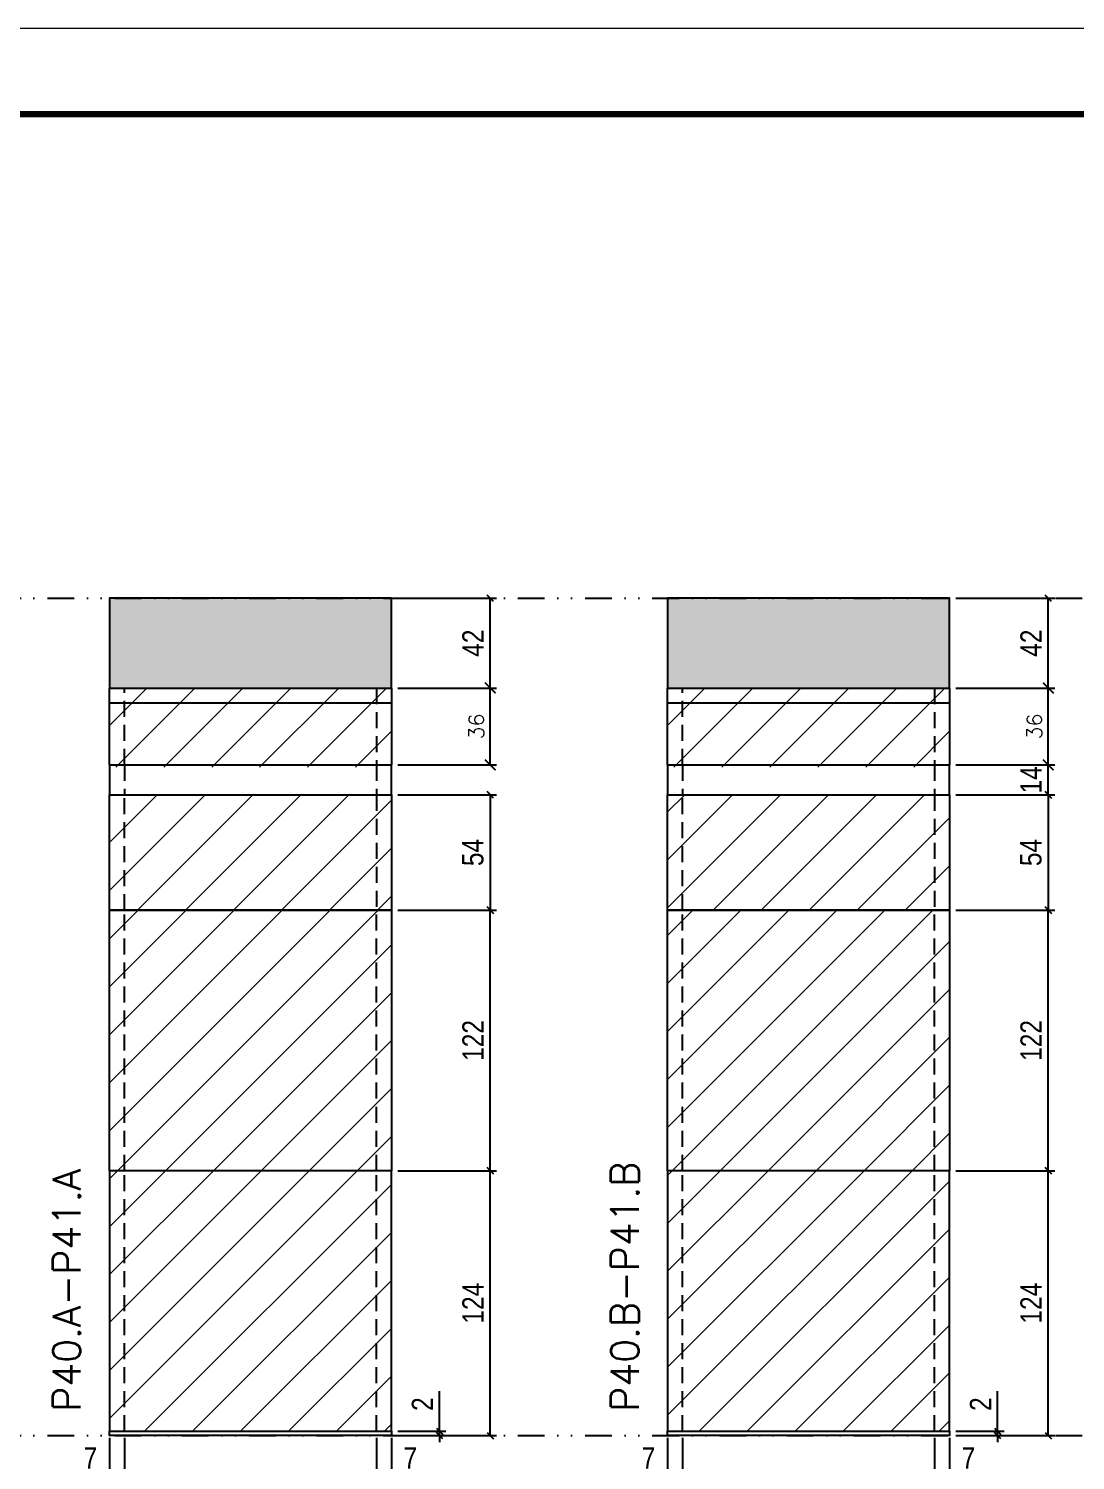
# Model space of a CAD drawing. Extents: x 28748 to 35002, y 14885 to 43501.
# Drawn here: x 29268 to 29758, y 33642 to 34312 of the extents above; entities that cross this region are included whole.
import ezdxf

# ---------------------------------------------------------------- set-up
doc = ezdxf.new("R2010")
doc.units = 0
for name, pattern in [('DASHED', [0.75, 0.5, -0.25]), ('DIVIDE2', [0.625, 0.25, -0.125, 0, -0.125, 0, -0.125]), ('HIDDEN', [0.375, 0.25, -0.125])]:
    doc.linetypes.add(name, pattern=pattern)
for name, color, linetype in [('COTA', 241, 'Continuous'), ('Nível', 160, 'Continuous'), ('Painéis', 200, 'Continuous'), ('SARR_2.2x7', 40, 'Continuous'), ('Sarrafo de Pressão', 42, 'HIDDEN')]:
    doc.layers.add(name, color=color, linetype=linetype)
for name, color, linetype, lineweight in [('Folhas', 255, 'Continuous', 9), ('Hachura', 251, 'Continuous', 9), ('SARRAFO DE PRESSAO', 251, 'DASHED', 9), ('Texto Seção', 7, 'Continuous', 15)]:
    doc.layers.add(name, color=color, linetype=linetype, lineweight=lineweight)
doc.styles.add('COTA TECNICA', font='techl___.ttf', dxfattribs={"height": 10})
doc.styles.add('COTA TECNICA-50', font='techl___.ttf', dxfattribs={"height": 10})
doc.styles.add('REGUA-120', font='ROMANS.shx', dxfattribs={"height": 15})
doc.styles.add('ROMANS', font='romans.shx')
doc.dimstyles.new('COTA PAINEL-50', dxfattribs={"dimtxt": 10, "dimasz": 3, "dimexe": 3, "dimexo": 3, "dimgap": 3, "dimtad": 1, "dimdec": 1, "dimzin": 12, "dimdsep": 46, "dimtxsty": 'COTA TECNICA-50', "dimblk1": 'OBLIQUE', "dimblk2": 'OBLIQUE', "dimsah": 1, "dimcen": 0.9, "dimclrd": 4, "dimclre": 4, "dimclrt": 240, "dimadec": 1, "dimazin": 3, "dimtfac": 1, "dimtdec": 1, "dimtmove": 0, "dimatfit": 3, "dimfxl": 1, "dimtolj": 1, "dimtzin": 12, "dimarcsym": 0})
doc.dimstyles.new('Cota Paínel', dxfattribs={"dimtxt": 7, "dimasz": 5, "dimexe": 3, "dimexo": 3, "dimgap": 3, "dimtad": 1, "dimdec": 1, "dimzin": 12, "dimdsep": 46, "dimtxsty": 'ROMANS', "dimblk": 'ARCHTICK', "dimcen": 0, "dimclrd": 4, "dimclre": 4, "dimclrt": 1, "dimadec": 1, "dimazin": 3, "dimtfac": 1, "dimtdec": 1, "dimtmove": 0, "dimatfit": 3, "dimldrblk": 'OBLIQUE', "dimfxl": 1, "dimtolj": 1, "dimtzin": 12, "dimarcsym": 0})
doc.dimstyles.new('PAINEL', dxfattribs={"dimtxt": 10, "dimasz": 3, "dimexe": 3, "dimexo": 3, "dimgap": 3, "dimtad": 1, "dimdec": 1, "dimzin": 12, "dimdsep": 46, "dimtxsty": 'COTA TECNICA', "dimblk1": 'OBLIQUE', "dimblk2": 'OBLIQUE', "dimsah": 1, "dimcen": 0.9, "dimclrd": 4, "dimclre": 4, "dimclrt": 240, "dimadec": 1, "dimazin": 3, "dimtfac": 1, "dimtdec": 1, "dimtmove": 0, "dimatfit": 3, "dimfxl": 1, "dimtolj": 1, "dimtzin": 12, "dimarcsym": 0})
pattern_1 = [(45, (-103497.564, 1369.089), (-11.2253202, 11.2253202), [])]
pattern_2 = [(45, (-103552.217, 1369.089), (-11.2253202, 11.2253202), [])]

# ---------------------------------------------------------------- blocks, each defined once
blk = doc.blocks.new('9999999999')
at = {"layer": 'Folhas'}
blk.add_lwpolyline([(98138.98, 34190.21), (99623.98, 34190.21), (99623.98, 35240.21), (98138.98, 35240.21)], close=True, dxfattribs=at)
at = {"layer": 'Folhas', "color": 30, "const_width": 3}
blk.add_lwpolyline([(98213.98, 34230.21), (99583.98, 34230.21), (99583.98, 35200.21), (98213.98, 35200.21)], close=True, dxfattribs=at)
blk = doc.blocks.new('_Oblique')
at = {"color": 0, "linetype": 'ByBlock', "lineweight": -2}
blk.add_line((-0.5, -0.5), (0.5, 0.5), dxfattribs=at)
blk = doc.blocks.new('*D709')
at = {"layer": 'COTA', "color": 4, "lineweight": -2, "transparency": 16777216}
for p, q in [((29306.3, 33652.43), (29306.3, 33598.25)), ((29438.3, 33652.43), (29438.3, 33598.25)), ((29306.3, 33601.25), (29438.3, 33601.25))]:
    blk.add_line(p, q, dxfattribs=at)
at = {"layer": 'Defpoints', "color": 0, "transparency": 16777216}
for p in [(29306.3, 33655.43), (29438.3, 33655.43), (29438.3, 33601.25)]:
    blk.add_point(p, dxfattribs=at)
at = {"layer": 'COTA', "color": 4, "lineweight": -2, "transparency": 16777216, "xscale": 3, "yscale": 3, "zscale": 3, "rotation": 180}
blk.add_blockref('_Oblique', (29306.3, 33601.25), dxfattribs=at)
at = {"layer": 'COTA', "color": 4, "lineweight": -2, "transparency": 16777216, "xscale": 3, "yscale": 3, "zscale": 3}
blk.add_blockref('_Oblique', (29438.3, 33601.25), dxfattribs=at)
at = {"layer": 'COTA', "color": 240, "transparency": 16777216, "insert": (29372.3, 33609.47), "char_height": 10, "attachment_point": 5, "style": 'COTA TECNICA'}
blk.add_mtext('\\A1;132', dxfattribs=at)
blk = doc.blocks.new('*D710')
at = {"layer": 'COTA', "color": 4, "lineweight": -2, "transparency": 16777216}
for p, q in [((29441.3, 33777.43), (29487.54, 33777.43)), ((29484.54, 33653.43), (29484.54, 33777.43)), ((29441.3, 33653.43), (29487.54, 33653.43))]:
    blk.add_line(p, q, dxfattribs=at)
at = {"layer": 'Defpoints', "color": 0, "transparency": 16777216}
for p in [(29438.3, 33777.43), (29484.54, 33777.43), (29438.3, 33653.43)]:
    blk.add_point(p, dxfattribs=at)
at = {"layer": 'COTA', "color": 4, "lineweight": -2, "transparency": 16777216, "xscale": 3, "yscale": 3, "zscale": 3}
for p, rotation in [((29484.54, 33777.43), 90), ((29484.54, 33653.43), 270)]:
    blk.add_blockref('_Oblique', p, dxfattribs=dict(at, rotation=rotation))
at = {"layer": 'COTA', "color": 240, "transparency": 16777216, "insert": (29476.46, 33715.43), "char_height": 10, "attachment_point": 5, "rotation": 90, "style": 'COTA TECNICA-50'}
blk.add_mtext('\\A1;124', dxfattribs=at)
blk = doc.blocks.new('*D711')
at = {"layer": 'COTA', "color": 4, "lineweight": -2, "transparency": 16777216}
for p, q in [((29460.82, 33655.43), (29460.82, 33674.23)), ((29441.3, 33655.43), (29463.82, 33655.43)), ((29441.3, 33653.43), (29463.82, 33653.43)), ((29460.82, 33653.43), (29460.82, 33655.43)), ((29460.82, 33653.43), (29460.82, 33650.43))]:
    blk.add_line(p, q, dxfattribs=at)
at = {"layer": 'Defpoints', "color": 0, "transparency": 16777216}
for p in [(29438.3, 33655.43), (29438.3, 33653.43), (29460.82, 33653.43)]:
    blk.add_point(p, dxfattribs=at)
at = {"layer": 'COTA', "color": 4, "lineweight": -2, "transparency": 16777216, "xscale": 3, "yscale": 3, "zscale": 3}
for p, rotation in [((29460.82, 33655.43), 270), ((29460.82, 33653.43), 90)]:
    blk.add_blockref('_Oblique', p, dxfattribs=dict(at, rotation=rotation))
at = {"layer": 'COTA', "color": 240, "transparency": 16777216, "insert": (29452.82, 33668.17), "char_height": 10, "attachment_point": 5, "rotation": 90, "style": 'COTA TECNICA-50'}
blk.add_mtext('\\A1;2', dxfattribs=at)
blk = doc.blocks.new('*D712')
at = {"layer": 'COTA', "color": 4, "linetype": 'ByBlock', "lineweight": -2, "transparency": 16777216}
for p, q in [((29441.3, 33899.43), (29487.54, 33899.43)), ((29484.54, 33777.43), (29484.54, 33899.43)), ((29441.3, 33777.43), (29487.54, 33777.43))]:
    blk.add_line(p, q, dxfattribs=at)
at = {"layer": 'Defpoints', "color": 0, "linetype": 'ByBlock', "transparency": 16777216}
for p in [(29438.3, 33899.43), (29484.54, 33899.43), (29438.3, 33777.43)]:
    blk.add_point(p, dxfattribs=at)
at = {"layer": 'COTA', "color": 4, "linetype": 'ByBlock', "lineweight": -2, "transparency": 16777216, "xscale": 3, "yscale": 3, "zscale": 3}
for p, rotation in [((29484.54, 33899.43), 90), ((29484.54, 33777.43), 270)]:
    blk.add_blockref('_Oblique', p, dxfattribs=dict(at, rotation=rotation))
at = {"layer": 'COTA', "color": 240, "linetype": 'ByBlock', "transparency": 16777216, "insert": (29476.48, 33838.43), "char_height": 10, "attachment_point": 5, "rotation": 90, "style": 'COTA TECNICA'}
blk.add_mtext('\\A1;122', dxfattribs=at)
blk = doc.blocks.new('*D713')
at = {"layer": 'COTA', "color": 4, "lineweight": -2, "transparency": 16777216}
for p, q in [((29306.3, 33650.43), (29306.3, 33631.92)), ((29313.3, 33652.43), (29313.3, 33631.92)), ((29306.3, 33634.92), (29291.57, 33634.92)), ((29313.3, 33634.92), (29306.3, 33634.92))]:
    blk.add_line(p, q, dxfattribs=at)
at = {"layer": 'Defpoints', "color": 0, "transparency": 16777216}
for p in [(29306.3, 33653.43), (29313.3, 33655.43), (29306.3, 33634.92)]:
    blk.add_point(p, dxfattribs=at)
at = {"layer": 'COTA', "color": 4, "lineweight": -2, "transparency": 16777216, "xscale": 3, "yscale": 3, "zscale": 3, "rotation": 180}
blk.add_blockref('_Oblique', (29306.3, 33634.92), dxfattribs=at)
at = {"layer": 'COTA', "color": 4, "lineweight": -2, "transparency": 16777216, "xscale": 3, "yscale": 3, "zscale": 3}
blk.add_blockref('_Oblique', (29313.3, 33634.92), dxfattribs=at)
at = {"layer": 'COTA', "color": 240, "transparency": 16777216, "insert": (29297.43, 33642.99), "char_height": 10, "attachment_point": 5, "style": 'COTA TECNICA-50'}
blk.add_mtext('\\A1;7', dxfattribs=at)
blk = doc.blocks.new('*D714')
at = {"layer": 'COTA', "color": 4, "lineweight": -2, "transparency": 16777216}
for p, q in [((29431.3, 33652.43), (29431.3, 33631.92)), ((29438.3, 33650.43), (29438.3, 33631.92)), ((29431.3, 33634.92), (29438.3, 33634.92)), ((29438.3, 33634.92), (29453.03, 33634.92))]:
    blk.add_line(p, q, dxfattribs=at)
at = {"layer": 'Defpoints', "color": 0, "transparency": 16777216}
for p in [(29431.3, 33655.43), (29438.3, 33653.43), (29438.3, 33634.92)]:
    blk.add_point(p, dxfattribs=at)
at = {"layer": 'COTA', "color": 4, "lineweight": -2, "transparency": 16777216, "xscale": 3, "yscale": 3, "zscale": 3, "rotation": 180}
blk.add_blockref('_Oblique', (29431.3, 33634.92), dxfattribs=at)
at = {"layer": 'COTA', "color": 4, "lineweight": -2, "transparency": 16777216, "xscale": 3, "yscale": 3, "zscale": 3}
blk.add_blockref('_Oblique', (29438.3, 33634.92), dxfattribs=at)
at = {"layer": 'COTA', "color": 240, "transparency": 16777216, "insert": (29447.16, 33642.99), "char_height": 10, "attachment_point": 5, "style": 'COTA TECNICA-50'}
blk.add_mtext('\\A1;7', dxfattribs=at)
blk = doc.blocks.new('*D715')
at = {"layer": 'COTA', "color": 4, "lineweight": -2, "transparency": 16777216}
for p, q in [((29567.52, 33652.43), (29567.52, 33598.25)), ((29699.52, 33652.43), (29699.52, 33598.25)), ((29567.52, 33601.25), (29699.52, 33601.25))]:
    blk.add_line(p, q, dxfattribs=at)
at = {"layer": 'Defpoints', "color": 0, "transparency": 16777216}
for p in [(29567.52, 33655.43), (29699.52, 33655.43), (29699.52, 33601.25)]:
    blk.add_point(p, dxfattribs=at)
at = {"layer": 'COTA', "color": 4, "lineweight": -2, "transparency": 16777216, "xscale": 3, "yscale": 3, "zscale": 3, "rotation": 180}
blk.add_blockref('_Oblique', (29567.52, 33601.25), dxfattribs=at)
at = {"layer": 'COTA', "color": 4, "lineweight": -2, "transparency": 16777216, "xscale": 3, "yscale": 3, "zscale": 3}
blk.add_blockref('_Oblique', (29699.52, 33601.25), dxfattribs=at)
at = {"layer": 'COTA', "color": 240, "transparency": 16777216, "insert": (29633.52, 33609.47), "char_height": 10, "attachment_point": 5, "style": 'COTA TECNICA'}
blk.add_mtext('\\A1;132', dxfattribs=at)
blk = doc.blocks.new('*D716')
at = {"layer": 'COTA', "color": 4, "lineweight": -2, "transparency": 16777216}
for p, q in [((29702.52, 33777.43), (29748.75, 33777.43)), ((29745.75, 33653.43), (29745.75, 33777.43)), ((29702.52, 33653.43), (29748.75, 33653.43))]:
    blk.add_line(p, q, dxfattribs=at)
at = {"layer": 'Defpoints', "color": 0, "transparency": 16777216}
for p in [(29699.52, 33777.43), (29745.75, 33777.43), (29699.52, 33653.43)]:
    blk.add_point(p, dxfattribs=at)
at = {"layer": 'COTA', "color": 4, "lineweight": -2, "transparency": 16777216, "xscale": 3, "yscale": 3, "zscale": 3}
for p, rotation in [((29745.75, 33777.43), 90), ((29745.75, 33653.43), 270)]:
    blk.add_blockref('_Oblique', p, dxfattribs=dict(at, rotation=rotation))
at = {"layer": 'COTA', "color": 240, "transparency": 16777216, "insert": (29737.68, 33715.43), "char_height": 10, "attachment_point": 5, "rotation": 90, "style": 'COTA TECNICA-50'}
blk.add_mtext('\\A1;124', dxfattribs=at)
blk = doc.blocks.new('*D717')
at = {"layer": 'COTA', "color": 4, "lineweight": -2, "transparency": 16777216}
for p, q in [((29722.04, 33655.43), (29722.04, 33674.23)), ((29702.52, 33655.43), (29725.04, 33655.43)), ((29702.52, 33653.43), (29725.04, 33653.43)), ((29722.04, 33653.43), (29722.04, 33655.43)), ((29722.04, 33653.43), (29722.04, 33650.43))]:
    blk.add_line(p, q, dxfattribs=at)
at = {"layer": 'Defpoints', "color": 0, "transparency": 16777216}
for p in [(29699.52, 33655.43), (29699.52, 33653.43), (29722.04, 33653.43)]:
    blk.add_point(p, dxfattribs=at)
at = {"layer": 'COTA', "color": 4, "lineweight": -2, "transparency": 16777216, "xscale": 3, "yscale": 3, "zscale": 3}
for p, rotation in [((29722.04, 33655.43), 270), ((29722.04, 33653.43), 90)]:
    blk.add_blockref('_Oblique', p, dxfattribs=dict(at, rotation=rotation))
at = {"layer": 'COTA', "color": 240, "transparency": 16777216, "insert": (29714.04, 33668.17), "char_height": 10, "attachment_point": 5, "rotation": 90, "style": 'COTA TECNICA-50'}
blk.add_mtext('\\A1;2', dxfattribs=at)
blk = doc.blocks.new('*D718')
at = {"layer": 'COTA', "color": 4, "linetype": 'ByBlock', "lineweight": -2, "transparency": 16777216}
for p, q in [((29702.52, 33899.43), (29748.75, 33899.43)), ((29745.75, 33777.43), (29745.75, 33899.43)), ((29702.52, 33777.43), (29748.75, 33777.43))]:
    blk.add_line(p, q, dxfattribs=at)
at = {"layer": 'Defpoints', "color": 0, "linetype": 'ByBlock', "transparency": 16777216}
for p in [(29699.52, 33899.43), (29745.75, 33899.43), (29699.52, 33777.43)]:
    blk.add_point(p, dxfattribs=at)
at = {"layer": 'COTA', "color": 4, "linetype": 'ByBlock', "lineweight": -2, "transparency": 16777216, "xscale": 3, "yscale": 3, "zscale": 3}
for p, rotation in [((29745.75, 33899.43), 90), ((29745.75, 33777.43), 270)]:
    blk.add_blockref('_Oblique', p, dxfattribs=dict(at, rotation=rotation))
at = {"layer": 'COTA', "color": 240, "linetype": 'ByBlock', "transparency": 16777216, "insert": (29737.7, 33838.43), "char_height": 10, "attachment_point": 5, "rotation": 90, "style": 'COTA TECNICA'}
blk.add_mtext('\\A1;122', dxfattribs=at)
blk = doc.blocks.new('*D719')
at = {"layer": 'COTA', "color": 4, "lineweight": -2, "transparency": 16777216}
for p, q in [((29567.52, 33650.43), (29567.52, 33631.92)), ((29574.52, 33652.43), (29574.52, 33631.92)), ((29567.52, 33634.92), (29552.78, 33634.92)), ((29574.52, 33634.92), (29567.52, 33634.92))]:
    blk.add_line(p, q, dxfattribs=at)
at = {"layer": 'Defpoints', "color": 0, "transparency": 16777216}
for p in [(29567.52, 33653.43), (29574.52, 33655.43), (29567.52, 33634.92)]:
    blk.add_point(p, dxfattribs=at)
at = {"layer": 'COTA', "color": 4, "lineweight": -2, "transparency": 16777216, "xscale": 3, "yscale": 3, "zscale": 3, "rotation": 180}
blk.add_blockref('_Oblique', (29567.52, 33634.92), dxfattribs=at)
at = {"layer": 'COTA', "color": 4, "lineweight": -2, "transparency": 16777216, "xscale": 3, "yscale": 3, "zscale": 3}
blk.add_blockref('_Oblique', (29574.52, 33634.92), dxfattribs=at)
at = {"layer": 'COTA', "color": 240, "transparency": 16777216, "insert": (29558.65, 33642.99), "char_height": 10, "attachment_point": 5, "style": 'COTA TECNICA-50'}
blk.add_mtext('\\A1;7', dxfattribs=at)
blk = doc.blocks.new('*D720')
at = {"layer": 'COTA', "color": 4, "lineweight": -2, "transparency": 16777216}
for p, q in [((29692.52, 33652.43), (29692.52, 33631.92)), ((29699.52, 33650.43), (29699.52, 33631.92)), ((29692.52, 33634.92), (29699.52, 33634.92)), ((29699.52, 33634.92), (29714.25, 33634.92))]:
    blk.add_line(p, q, dxfattribs=at)
at = {"layer": 'Defpoints', "color": 0, "transparency": 16777216}
for p in [(29692.52, 33655.43), (29699.52, 33653.43), (29699.52, 33634.92)]:
    blk.add_point(p, dxfattribs=at)
at = {"layer": 'COTA', "color": 4, "lineweight": -2, "transparency": 16777216, "xscale": 3, "yscale": 3, "zscale": 3, "rotation": 180}
blk.add_blockref('_Oblique', (29692.52, 33634.92), dxfattribs=at)
at = {"layer": 'COTA', "color": 4, "lineweight": -2, "transparency": 16777216, "xscale": 3, "yscale": 3, "zscale": 3}
blk.add_blockref('_Oblique', (29699.52, 33634.92), dxfattribs=at)
at = {"layer": 'COTA', "color": 240, "transparency": 16777216, "insert": (29708.38, 33642.99), "char_height": 10, "attachment_point": 5, "style": 'COTA TECNICA-50'}
blk.add_mtext('\\A1;7', dxfattribs=at)
blk = doc.blocks.new('*D1405')
at = {"layer": 'COTA', "color": 4, "lineweight": -2, "transparency": 16777216}
for p, q in [((29441.3, 34045.43), (29487.54, 34045.43)), ((29484.54, 34003.43), (29484.54, 34045.43)), ((29441.3, 34003.43), (29487.54, 34003.43))]:
    blk.add_line(p, q, dxfattribs=at)
at = {"layer": 'Defpoints', "color": 0, "transparency": 16777216}
for p in [(29438.3, 34045.43), (29484.54, 34045.43), (29438.3, 34003.43)]:
    blk.add_point(p, dxfattribs=at)
at = {"layer": 'COTA', "color": 4, "lineweight": -2, "transparency": 16777216, "xscale": 3, "yscale": 3, "zscale": 3}
for p, rotation in [((29484.54, 34045.43), 90), ((29484.54, 34003.43), 270)]:
    blk.add_blockref('_Oblique', p, dxfattribs=dict(at, rotation=rotation))
at = {"layer": 'COTA', "color": 240, "transparency": 16777216, "insert": (29476.46, 34024.43), "char_height": 10, "attachment_point": 5, "rotation": 90, "style": 'COTA TECNICA'}
blk.add_mtext('\\A1;42', dxfattribs=at)
blk = doc.blocks.new('_ArchTick')
at = {"color": 0, "linetype": 'ByBlock', "const_width": 0.15}
blk.add_lwpolyline([(-0.5, -0.5), (0.5, 0.5)], dxfattribs=at)
blk = doc.blocks.new('*D1407')
at = {"layer": 'COTA', "color": 4, "lineweight": -2, "transparency": 16777216}
for p, q in [((29441.3, 34003.43), (29487.54, 34003.43)), ((29484.54, 33967.43), (29484.54, 34003.43)), ((29441.3, 33967.43), (29487.54, 33967.43))]:
    blk.add_line(p, q, dxfattribs=at)
at = {"layer": 'Defpoints', "color": 0, "transparency": 16777216}
for p in [(29438.3, 34003.43), (29484.54, 34003.43), (29438.3, 33967.43)]:
    blk.add_point(p, dxfattribs=at)
at = {"layer": 'COTA', "color": 4, "lineweight": -2, "transparency": 16777216, "xscale": 5, "yscale": 5, "zscale": 5}
for p, rotation in [((29484.54, 34003.43), 90), ((29484.54, 33967.43), 270)]:
    blk.add_blockref('_ArchTick', p, dxfattribs=dict(at, rotation=rotation))
at = {"layer": 'COTA', "color": 1, "transparency": 16777216, "insert": (29478.04, 33985.43), "char_height": 7, "attachment_point": 5, "rotation": 90, "style": 'ROMANS'}
blk.add_mtext('\\A1;36', dxfattribs=at)
blk = doc.blocks.new('*D1409')
at = {"layer": 'COTA', "color": 4, "lineweight": -2, "transparency": 16777216}
for p, q in [((29702.52, 34045.43), (29748.75, 34045.43)), ((29745.75, 34003.43), (29745.75, 34045.43)), ((29702.52, 34003.43), (29748.75, 34003.43))]:
    blk.add_line(p, q, dxfattribs=at)
at = {"layer": 'Defpoints', "color": 0, "transparency": 16777216}
for p in [(29699.52, 34045.43), (29745.75, 34045.43), (29699.52, 34003.43)]:
    blk.add_point(p, dxfattribs=at)
at = {"layer": 'COTA', "color": 4, "lineweight": -2, "transparency": 16777216, "xscale": 3, "yscale": 3, "zscale": 3}
for p, rotation in [((29745.75, 34045.43), 90), ((29745.75, 34003.43), 270)]:
    blk.add_blockref('_Oblique', p, dxfattribs=dict(at, rotation=rotation))
at = {"layer": 'COTA', "color": 240, "transparency": 16777216, "insert": (29737.68, 34024.43), "char_height": 10, "attachment_point": 5, "rotation": 90, "style": 'COTA TECNICA'}
blk.add_mtext('\\A1;42', dxfattribs=at)
blk = doc.blocks.new('*D1410')
at = {"layer": 'COTA', "color": 4, "lineweight": -2, "transparency": 16777216}
for p, q in [((29702.52, 34003.43), (29748.75, 34003.43)), ((29745.75, 33967.43), (29745.75, 34003.43)), ((29702.52, 33967.43), (29748.75, 33967.43))]:
    blk.add_line(p, q, dxfattribs=at)
at = {"layer": 'Defpoints', "color": 0, "transparency": 16777216}
for p in [(29699.52, 34003.43), (29745.75, 34003.43), (29699.52, 33967.43)]:
    blk.add_point(p, dxfattribs=at)
at = {"layer": 'COTA', "color": 4, "lineweight": -2, "transparency": 16777216, "xscale": 5, "yscale": 5, "zscale": 5}
for p, rotation in [((29745.75, 34003.43), 90), ((29745.75, 33967.43), 270)]:
    blk.add_blockref('_ArchTick', p, dxfattribs=dict(at, rotation=rotation))
at = {"layer": 'COTA', "color": 1, "transparency": 16777216, "insert": (29739.25, 33985.43), "char_height": 7, "attachment_point": 5, "rotation": 90, "style": 'ROMANS'}
blk.add_mtext('\\A1;36', dxfattribs=at)
blk = doc.blocks.new('*D2300')
at = {"layer": 'COTA', "color": 4, "lineweight": -2, "transparency": 16777216}
for p, q in [((29441.3, 33953.43), (29487.54, 33953.43)), ((29484.54, 33953.43), (29484.54, 33899.43)), ((29441.3, 33899.43), (29487.54, 33899.43))]:
    blk.add_line(p, q, dxfattribs=at)
at = {"layer": 'Defpoints', "color": 0, "transparency": 16777216}
for p in [(29438.3, 33953.43), (29438.3, 33899.43), (29484.54, 33899.43)]:
    blk.add_point(p, dxfattribs=at)
at = {"layer": 'COTA', "color": 4, "lineweight": -2, "transparency": 16777216, "xscale": 3, "yscale": 3, "zscale": 3}
for p, rotation in [((29484.54, 33953.43), 90), ((29484.54, 33899.43), 270)]:
    blk.add_blockref('_Oblique', p, dxfattribs=dict(at, rotation=rotation))
at = {"layer": 'COTA', "color": 240, "transparency": 16777216, "insert": (29476.43, 33926.43), "char_height": 10, "attachment_point": 5, "rotation": 90, "style": 'COTA TECNICA'}
blk.add_mtext('\\A1;54', dxfattribs=at)
blk = doc.blocks.new('*D2301')
at = {"layer": 'COTA', "color": 4, "lineweight": -2, "transparency": 16777216}
for p, q in [((29702.52, 33953.43), (29748.75, 33953.43)), ((29745.75, 33953.43), (29745.75, 33899.43)), ((29702.52, 33899.43), (29748.75, 33899.43))]:
    blk.add_line(p, q, dxfattribs=at)
at = {"layer": 'Defpoints', "color": 0, "transparency": 16777216}
for p in [(29699.52, 33953.43), (29699.52, 33899.43), (29745.75, 33899.43)]:
    blk.add_point(p, dxfattribs=at)
at = {"layer": 'COTA', "color": 4, "lineweight": -2, "transparency": 16777216, "xscale": 3, "yscale": 3, "zscale": 3}
for p, rotation in [((29745.75, 33953.43), 90), ((29745.75, 33899.43), 270)]:
    blk.add_blockref('_Oblique', p, dxfattribs=dict(at, rotation=rotation))
at = {"layer": 'COTA', "color": 240, "transparency": 16777216, "insert": (29737.64, 33926.43), "char_height": 10, "attachment_point": 5, "rotation": 90, "style": 'COTA TECNICA'}
blk.add_mtext('\\A1;54', dxfattribs=at)
blk = doc.blocks.new('*D2507')
at = {"layer": 'COTA', "color": 4, "lineweight": -2, "transparency": 16777216}
for p, q in [((29702.52, 33967.43), (29748.75, 33967.43)), ((29745.75, 33953.43), (29745.75, 33967.43)), ((29702.52, 33953.43), (29748.75, 33953.43))]:
    blk.add_line(p, q, dxfattribs=at)
at = {"layer": 'Defpoints', "color": 0, "transparency": 16777216}
for p in [(29699.52, 33967.43), (29745.75, 33967.43), (29699.52, 33953.43)]:
    blk.add_point(p, dxfattribs=at)
at = {"layer": 'COTA', "color": 4, "lineweight": -2, "transparency": 16777216, "xscale": 3, "yscale": 3, "zscale": 3}
for p, rotation in [((29745.75, 33967.43), 90), ((29745.75, 33953.43), 270)]:
    blk.add_blockref('_Oblique', p, dxfattribs=dict(at, rotation=rotation))
at = {"layer": 'COTA', "color": 240, "transparency": 16777216, "insert": (29737.68, 33960.43), "char_height": 10, "attachment_point": 5, "rotation": 90, "style": 'COTA TECNICA'}
blk.add_mtext('\\A1;14', dxfattribs=at)

msp = doc.modelspace()

# ---------------------------------------------------------------- hatches: boundary and pattern name
at = {"layer": 'COTA', "linetype": 'ByBlock'}
h = msp.add_hatch(dxfattribs=at)
h.set_pattern_fill('AR-CONC', color=256, scale=0.03)
h.set_pattern_definition([(50, (-101796.7874, 7176.164), (5.46554007, -0.47817257), [0.5715, -6.2865]), (355, (-101796.7874, 7176.164), (-1.05730264, 5.73170536), [0.4572, -5.02921753]), (100.4514447, (-101796.332, 7176.124), (4.40823741, 5.25353256), [0.48570026, -5.34270734]), (46.1842, (-101796.7874, 7177.688), (8.13237123, -1.26126984), [0.85725, -9.42975]), (96.6355576, (-101796.11, 7177.583), (7.122124, 7.42278374), [0.7285507, -8.01406824]), (351.184151, (-101796.787, 7177.688), (7.122124, 7.42278374), [0.685799, -7.54379196]), (21, (-101796.0254, 7177.307), (4.54843174, -3.06795595), [0.5715, -6.2865]), (326, (-101796.0254, 7177.307), (1.85406085, 5.52563898), [0.4572, -5.0292]), (71.451445, (-101795.6464, 7177.0514), (6.40249258, 2.45768307), [0.48570026, -5.34269813]), (37.5, (-101796.7874, 7176.164), (0.092658098, 2.536651166), [0, -4.96824, 0, -5.1054, 0, -5.04825]), (7.5, (-101796.7874, 7176.164), (2.004589875, 3.005417245), [0, -2.91084, 0, -4.85394, 0, -1.92405]), (327.5, (-101798.4867, 7176.164), (4.067717855, -0.17186232), [0, -1.905, 0, -5.9436, 0, -7.8867]), (317.5, (-101799.2487, 7176.164), (4.44387544, 0.76279473), [0, -2.4765, 0, -3.94716, 0, -5.6007])])
h.paths.add_polyline_path([(29306.3, 34003.43), (29438.3, 34003.43), (29438.3, 34045.43), (29306.3, 34045.43)])
h = msp.add_hatch(dxfattribs=at)
h.set_pattern_fill('AR-CONC', color=256, scale=0.03)
h.set_pattern_definition([(50, (-101535.5688, 7176.164), (5.46554007, -0.47817257), [0.5715, -6.2865]), (355, (-101535.569, 7176.164), (-1.05730264, 5.73170536), [0.4572, -5.02921753]), (100.4514447, (-101535.1133, 7176.124), (4.40823741, 5.25353256), [0.48570026, -5.34270734]), (46.1842, (-101535.569, 7177.688), (8.13237123, -1.26126984), [0.85725, -9.42975]), (96.6355576, (-101534.891, 7177.583), (7.122124, 7.42278374), [0.7285507, -8.01406824]), (351.184151, (-101535.569, 7177.688), (7.122124, 7.42278374), [0.685799, -7.54379196]), (21, (-101534.8068, 7177.307), (4.54843174, -3.06795595), [0.5715, -6.2865]), (326, (-101534.807, 7177.307), (1.85406085, 5.52563898), [0.4572, -5.0292]), (71.451445, (-101534.428, 7177.0514), (6.40249258, 2.45768307), [0.48570026, -5.34269813]), (37.5, (-101535.5688, 7176.164), (0.092658098, 2.536651166), [0, -4.96824, 0, -5.1054, 0, -5.04825]), (7.5, (-101535.5688, 7176.164), (2.004589875, 3.005417245), [0, -2.91084, 0, -4.85394, 0, -1.92405]), (327.5, (-101537.268, 7176.164), (4.067717855, -0.17186232), [0, -1.905, 0, -5.9436, 0, -7.8867]), (317.5, (-101538.03, 7176.164), (4.44387544, 0.76279473), [0, -2.4765, 0, -3.94716, 0, -5.6007])])
h.paths.add_polyline_path([(29567.52, 34003.43), (29699.52, 34003.43), (29699.52, 34045.43), (29567.52, 34045.43)])
at = {"layer": 'Hachura', "linetype": 'ByBlock'}
h = msp.add_hatch(dxfattribs=at)
h.set_pattern_fill('ANSI31', color=256, scale=5)
h.set_pattern_definition([(45, (25757.903, 34433.735), (-11.22532, 11.22532), [])])
h.paths.add_polyline_path([(29438.3, 33966.43), (29438.3, 34003.43), (29306.3, 34003.43), (29306.3, 33966.43)])
h = msp.add_hatch(dxfattribs=at)
h.set_pattern_fill('ANSI31', color=256, scale=5)
h.set_pattern_definition([(45, (26019.121, 34433.735), (-11.22532, 11.22532), [])])
h.paths.add_polyline_path([(29699.52, 33966.43), (29699.52, 34003.43), (29567.52, 34003.43), (29567.52, 33966.43)])
at = {"layer": 'Hachura'}
h = msp.add_hatch(dxfattribs=at)
h.set_pattern_fill('ANSI31', color=256, scale=5)
h.paths.add_polyline_path([(29438.3, 33953.43), (29306.3, 33953.43), (29306.3, 33899.43), (29438.3, 33899.43)])
h = msp.add_hatch(dxfattribs=at)
h.set_pattern_fill('ANSI31', color=256, scale=5)
h.paths.add_polyline_path([(29699.52, 33953.43), (29567.52, 33953.43), (29567.52, 33899.43), (29699.52, 33899.43)])
at = {"layer": 'Hachura', "linetype": 'ByBlock'}
h = msp.add_hatch(dxfattribs=at)
h.set_pattern_fill('ANSI31', color=256, scale=5)
h.set_pattern_definition(pattern_1)
h.paths.add_polyline_path([(29438.3, 33899.43), (29306.3, 33899.43), (29306.3, 33777.43), (29438.3, 33777.43)])
h = msp.add_hatch(dxfattribs=at)
h.set_pattern_fill('ANSI31', color=256, scale=5)
h.set_pattern_definition(pattern_2)
h.paths.add_polyline_path([(29699.52, 33777.43), (29699.52, 33899.43), (29567.52, 33899.43), (29567.52, 33777.43)])
h = msp.add_hatch(dxfattribs=at)
h.set_pattern_fill('ANSI31', color=256, scale=5)
h.set_pattern_definition(pattern_1)
h.paths.add_polyline_path([(29438.3, 33777.43), (29306.3, 33777.43), (29306.3, 33655.43), (29438.3, 33655.43)])
h = msp.add_hatch(dxfattribs=at)
h.set_pattern_fill('ANSI31', color=256, scale=5)
h.set_pattern_definition(pattern_2)
h.paths.add_polyline_path([(29699.52, 33777.43), (29567.52, 33777.43), (29567.52, 33655.43), (29699.52, 33655.43)])

# ---------------------------------------------------------------- linework, layer by layer
at = {"layer": 'COTA', "linetype": 'ByBlock'}
for points in [[(29306.3, 34003.43), (29438.3, 34003.43), (29438.3, 34045.43), (29306.3, 34045.43)], [(29567.52, 34003.43), (29699.52, 34003.43), (29699.52, 34045.43), (29567.52, 34045.43)]]:
    msp.add_lwpolyline(points, close=True, dxfattribs=at)
at = {"layer": 'Nível', "color": 4, "linetype": 'DIVIDE2', "ltscale": 50}
for p, q in [((29183, 34045.43), (30193.34, 34045.43)), ((29183, 33653.43), (30193.34, 33653.43))]:
    msp.add_line(p, q, dxfattribs=at)
at = {"layer": 'Painéis'}
for p, q in [((29306.3, 34003.43), (29438.3, 34003.43)), ((29306.3, 33967.43), (29306.3, 34003.43)), ((29438.3, 34003.43), (29438.3, 33967.43)), ((29567.52, 34003.43), (29699.52, 34003.43)), ((29567.52, 33967.43), (29567.52, 34003.43)), ((29699.52, 34003.43), (29699.52, 33967.43)), ((29306.3, 33967.43), (29438.3, 33967.43)), ((29306.3, 33967.43), (29306.3, 33953.43)), ((29438.3, 33953.43), (29438.3, 33967.43)), ((29567.52, 33967.43), (29699.52, 33967.43)), ((29567.52, 33967.43), (29567.52, 33953.43)), ((29699.52, 33953.43), (29699.52, 33967.43)), ((29306.3, 33899.43), (29306.3, 33953.43)), ((29306.3, 33953.43), (29438.3, 33953.43)), ((29438.3, 33953.43), (29438.3, 33899.43)), ((29567.52, 33899.43), (29567.52, 33953.43)), ((29567.52, 33953.43), (29699.52, 33953.43)), ((29699.52, 33953.43), (29699.52, 33899.43)), ((29438.3, 33899.43), (29306.3, 33899.43)), ((29438.3, 33899.43), (29306.3, 33899.43)), ((29699.52, 33899.43), (29567.52, 33899.43))]:
    msp.add_line(p, q, dxfattribs=at)
for points in [[(29438.3, 33777.43), (29306.3, 33777.43), (29306.3, 33899.43), (29438.3, 33899.43)], [(29699.52, 33777.43), (29567.52, 33777.43), (29567.52, 33899.43), (29699.52, 33899.43)], [(29306.3, 33655.43), (29438.3, 33655.43), (29438.3, 33777.43), (29306.3, 33777.43)], [(29567.52, 33655.43), (29699.52, 33655.43), (29699.52, 33777.43), (29567.52, 33777.43)], [(29306.3, 33655.43), (29438.3, 33655.43), (29438.3, 33653.43), (29306.3, 33653.43)], [(29567.52, 33655.43), (29699.52, 33655.43), (29699.52, 33653.43), (29567.52, 33653.43)]]:
    msp.add_lwpolyline(points, close=True, dxfattribs=at)
for points in [[(29306.3, 33899.43), (29438.3, 33899.43)], [(29567.52, 33899.43), (29699.52, 33899.43)]]:
    msp.add_lwpolyline(points, dxfattribs=at)
at = {"layer": 'SARR_2.2x7'}
for p, q in [((29306.3, 33996.43), (29438.3, 33996.43)), ((29567.52, 33996.43), (29699.52, 33996.43))]:
    msp.add_line(p, q, dxfattribs=at)
at = {"layer": 'Sarrafo de Pressão', "ltscale": 30}
for p, q in [((29313.3, 33967.43), (29313.3, 34003.43)), ((29431.3, 34003.43), (29431.3, 33967.43)), ((29574.52, 33967.43), (29574.52, 34003.43)), ((29692.52, 34003.43), (29692.52, 33967.43)), ((29313.3, 33967.43), (29313.3, 33953.43)), ((29431.3, 33967.43), (29431.3, 33953.43)), ((29574.52, 33967.43), (29574.52, 33953.43)), ((29692.52, 33967.43), (29692.52, 33953.43)), ((29313.3, 33899.43), (29313.3, 33953.43)), ((29431.3, 33953.43), (29431.3, 33899.43)), ((29574.52, 33899.43), (29574.52, 33953.43)), ((29692.52, 33953.43), (29692.52, 33899.43)), ((29313.3, 33777.43), (29313.3, 33899.43)), ((29431.3, 33777.43), (29431.3, 33899.43)), ((29574.52, 33777.43), (29574.52, 33899.43)), ((29692.52, 33777.43), (29692.52, 33899.43)), ((29313.3, 33655.43), (29313.3, 33777.43)), ((29431.3, 33655.43), (29431.3, 33777.43)), ((29574.52, 33655.43), (29574.52, 33777.43)), ((29692.52, 33655.43), (29692.52, 33777.43))]:
    msp.add_line(p, q, dxfattribs=at)

# ---------------------------------------------------------------- block references
at = {"layer": 'SARRAFO DE PRESSAO', "color": 6, "linetype": 'ByBlock'}
msp.add_blockref('9999999999', (-69390.64, -928.06), dxfattribs=at)

# ---------------------------------------------------------------- texts
at = {"layer": 'Texto Seção', "char_height": 13, "width": 285.3299, "attachment_point": 7, "rotation": 90, "style": 'REGUA-120'}
for s, insert in [('P40.A-P41.A', (29292.83, 33664.68)), ('P40.B-P41.B', (29554.04, 33664.68))]:
    msp.add_mtext(s, dxfattribs=dict(at, insert=insert))

# ---------------------------------------------------------------- dimensions: what is measured, and where the dimension line sits
at = {"layer": 'COTA'}
for base, p1, p2, picture, middle in [((29484.54, 34045.43), (29438.3, 34003.43), (29438.3, 34045.43), '*D1405', (29476.46, 34024.43)), ((29745.75, 34045.43), (29699.52, 34003.43), (29699.52, 34045.43), '*D1409', (29737.68, 34024.43))]:
    dim = msp.add_linear_dim(base=base, p1=p1, p2=p2, angle=90, dimstyle='PAINEL', override={"dimarcsym": 2}, dxfattribs=at)
    dim.commit()
    dim.dimension.update_dxf_attribs({"geometry": picture, "text_midpoint": middle})
for base, p1, p2, angle, dimstyle, picture, middle in [((29484.54, 34003.43), (29438.3, 33967.43), (29438.3, 34003.43), 90, 'Cota Paínel', '*D1407', (29478.04, 33985.43)), ((29745.75, 34003.43), (29699.52, 33967.43), (29699.52, 34003.43), 90, 'Cota Paínel', '*D1410', (29739.25, 33985.43)), ((29484.54, 33899.43), (29438.3, 33953.43), (29438.3, 33899.43), 90, 'PAINEL', '*D2300', (29476.43, 33926.43)), ((29745.75, 33899.43), (29699.52, 33953.43), (29699.52, 33899.43), 90, 'PAINEL', '*D2301', (29737.64, 33926.43)), ((29484.54, 33777.43), (29438.3, 33653.43), (29438.3, 33777.43), 90, 'COTA PAINEL-50', '*D710', (29476.46, 33715.43)), ((29745.75, 33777.43), (29699.52, 33653.43), (29699.52, 33777.43), 90, 'COTA PAINEL-50', '*D716', (29737.68, 33715.43)), ((29306.3, 33634.92), (29313.3, 33655.43), (29306.3, 33653.43), 180, 'COTA PAINEL-50', '*D713', (29297.43, 33642.99)), ((29567.52, 33634.92), (29574.52, 33655.43), (29567.52, 33653.43), 180, 'COTA PAINEL-50', '*D719', (29558.65, 33642.99))]:
    dim = msp.add_linear_dim(base=base, p1=p1, p2=p2, angle=angle, dimstyle=dimstyle, dxfattribs=at)
    dim.commit()
    dim.dimension.update_dxf_attribs({"geometry": picture, "text_midpoint": middle})
for base, p1, p2, dimstyle, picture, middle in [((29745.75, 33967.43), (29699.52, 33953.43), (29699.52, 33967.43), 'PAINEL', '*D2507', (29745.75, 33960.43)), ((29460.82, 33653.43), (29438.3, 33655.43), (29438.3, 33653.43), 'COTA PAINEL-50', '*D711', (29460.82, 33668.17)), ((29722.04, 33653.43), (29699.52, 33655.43), (29699.52, 33653.43), 'COTA PAINEL-50', '*D717', (29722.04, 33668.17))]:
    dim = msp.add_linear_dim(base=base, p1=p1, p2=p2, angle=90, dimstyle=dimstyle, dxfattribs=at)
    dim.commit()
    dim.dimension.update_dxf_attribs({"geometry": picture, "text_midpoint": middle, "dimtype": 160})
at = {"layer": 'COTA', "linetype": 'ByBlock'}
for base, p1, p2, picture, middle in [((29484.54, 33899.43), (29438.3, 33777.43), (29438.3, 33899.43), '*D712', (29476.48, 33838.43)), ((29745.75, 33899.43), (29699.52, 33777.43), (29699.52, 33899.43), '*D718', (29737.7, 33838.43))]:
    dim = msp.add_linear_dim(base=base, p1=p1, p2=p2, angle=90, dimstyle='PAINEL', dxfattribs=at)
    dim.commit()
    dim.dimension.update_dxf_attribs({"geometry": picture, "text_midpoint": middle})
at = {"layer": 'COTA'}
for base, p1, p2, picture, middle in [((29438.3, 33601.25), (29306.3, 33655.43), (29438.3, 33655.43), '*D709', (29372.3, 33609.47)), ((29699.52, 33601.25), (29567.52, 33655.43), (29699.52, 33655.43), '*D715', (29633.52, 33609.47))]:
    dim = msp.add_linear_dim(base=base, p1=p1, p2=p2, dimstyle='PAINEL', override={"dimarcsym": 2}, dxfattribs=at)
    dim.commit()
    dim.dimension.update_dxf_attribs({"geometry": picture, "text_midpoint": middle})
for base, p1, p2, picture, middle in [((29438.3, 33634.92), (29431.3, 33655.43), (29438.3, 33653.43), '*D714', (29447.16, 33642.99)), ((29699.52, 33634.92), (29692.52, 33655.43), (29699.52, 33653.43), '*D720', (29708.38, 33642.99))]:
    dim = msp.add_linear_dim(base=base, p1=p1, p2=p2, dimstyle='COTA PAINEL-50', dxfattribs=at)
    dim.commit()
    dim.dimension.update_dxf_attribs({"geometry": picture, "text_midpoint": middle})

doc.saveas('drawing.dxf')
